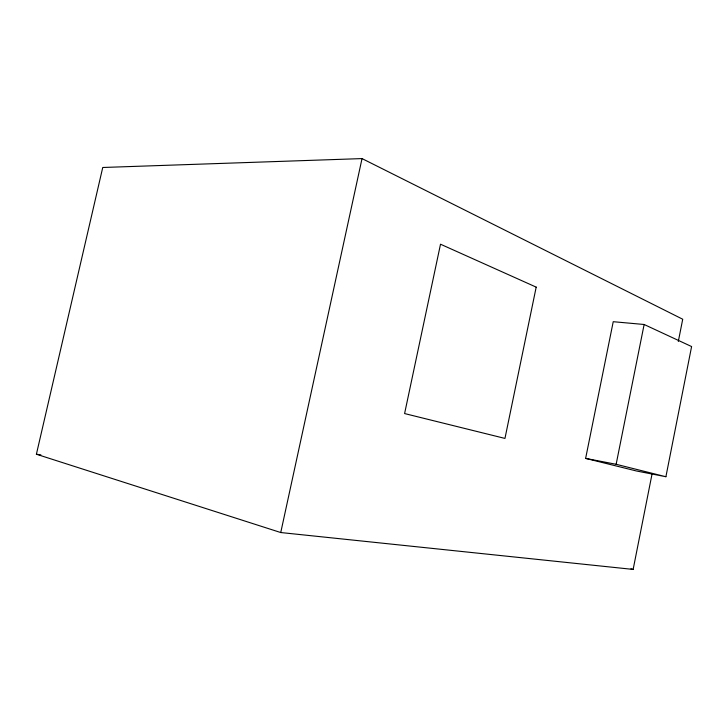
<?xml version="1.0" encoding="UTF-8"?>
<svg xmlns="http://www.w3.org/2000/svg" width="728" height="728" viewBox="0 0 728 728"><rect width="100%" height="100%" fill="white"/><g stroke="black" fill="none" stroke-linecap="round" stroke-linejoin="round"><path stroke-width="1.09" d="M678.314 341.459L682.718 319.228L362.034 158.586L102.748 167.486L36.4 454.226L280.744 532.541L633.142 569.414L652.088 473.782M665.902 476.731L691.6 346.555L644.134 324.488L613.231 321.703L585.63 458.394L636.463 470.989L665.902 476.731L616.143 464.291L585.63 458.394M616.143 464.291L644.134 324.488M280.744 532.541L362.034 158.586M36.4 454.226L40.895 454.882M630.939 568.832L633.142 569.414M536.19 287.132L504.959 438.42L404.595 413.559L440.513 244.208L536.19 287.132"/></g></svg>
